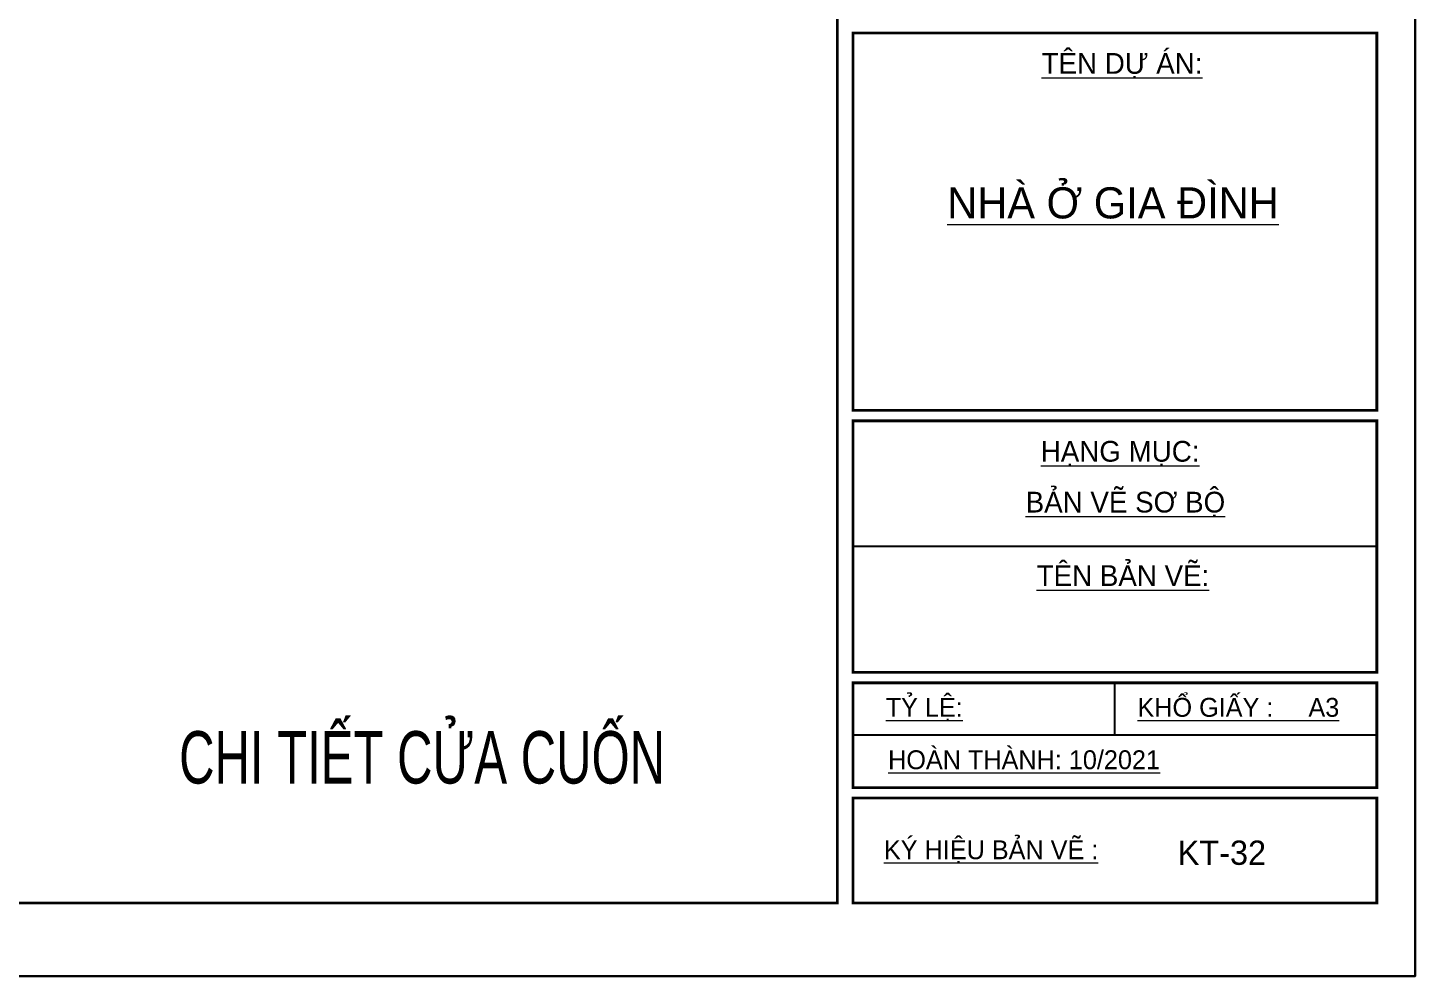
# Model space of a CAD drawing. Header units: millimetres. Extents: x 1336014 to 2939047, y -333549 to -60566.
# Drawn here: x 1484285 to 1487596, y -219540 to -217278 of the extents above; entities that cross this region are included whole.
import ezdxf
from ezdxf.enums import TextEntityAlignment as Align

# ---------------------------------------------------------------- set-up
doc = ezdxf.new("R2010")
doc.units = ezdxf.units.MM
doc.header["$MEASUREMENT"] = 0
for name, color, linetype, lineweight in [('05.Text', 253, 'Continuous', 18), ('10.Text', 254, 'Continuous', 18), ('11.Khung bo', 32, 'Continuous', 50), ('12.Khung', 36, 'Continuous', 25)]:
    doc.layers.add(name, color=color, linetype=linetype, lineweight=lineweight)
doc.layers.add('Tpl_Bound', color=1, linetype='Continuous', plot=False)
doc.styles.add('TT5_Ghi chu 1', font='', dxfattribs={"width": 0.7, "height": 240})
doc.styles.add('VnAvantH', font='')
doc.styles.get('TT5_Ghi chu 1').set_extended_font_data('.VnBlackH')
doc.styles.get('VnAvantH').set_extended_font_data('.VnAvantH')

# ---------------------------------------------------------------- blocks, each defined once
blk = doc.blocks.new('100')
at = {"layer": '11.Khung bo', "const_width": 26.7}
for points in [[(1860913, -945240), (1860913, -916940), (1896063, -916940), (1896063, -945240)], [(1860913, -945240), (1860913, -916940), (1896063, -916940), (1896063, -945240)], [(1860913, -945240), (1860913, -916940), (1896063, -916940), (1896063, -945240)], [(1896213, -940540), (1901213, -940540), (1901213, -936940), (1896213, -936940)], [(1896213, -940540), (1901213, -940540), (1901213, -936940), (1896213, -936940)], [(1896213, -940540), (1901213, -940540), (1901213, -936940), (1896213, -936940)], [(1896213, -943040), (1901213, -943040), (1901213, -940640), (1896213, -940640)], [(1896213, -943040), (1901213, -943040), (1901213, -940640), (1896213, -940640)], [(1896213, -943040), (1901213, -943040), (1901213, -940640), (1896213, -940640)], [(1896213, -944140), (1901213, -944140), (1901213, -943140), (1896213, -943140)], [(1896213, -944140), (1901213, -944140), (1901213, -943140), (1896213, -943140)], [(1896213, -944140), (1901213, -944140), (1901213, -943140), (1896213, -943140)], [(1896213, -945240), (1901213, -945240), (1901213, -944240), (1896213, -944240)], [(1896213, -945240), (1901213, -945240), (1901213, -944240), (1896213, -944240)], [(1896213, -945240), (1901213, -945240), (1901213, -944240), (1896213, -944240)]]:
    blk.add_lwpolyline(points, close=True, dxfattribs=at)
at = {"layer": '12.Khung'}
for p, q in [((1901213, -941840), (1896213, -941840)), ((1901213, -941840), (1896213, -941840)), ((1901213, -941840), (1896213, -941840)), ((1898713, -943640), (1898713, -943140)), ((1898713, -943640), (1898713, -943140)), ((1898713, -943640), (1898713, -943140)), ((1901213, -943640), (1896213, -943640)), ((1901213, -943640), (1896213, -943640)), ((1901213, -943640), (1896213, -943640))]:
    blk.add_line(p, q, dxfattribs=at)
blk.add_lwpolyline([(1901579, -945940), (1901579, -916240), (1859580, -916240), (1859580, -945940)], close=True, dxfattribs=at)
blk.add_lwpolyline([(1901579, -945940), (1901579, -916240), (1859580, -916240), (1859580, -945940)], close=True, dxfattribs=at)
blk.add_lwpolyline([(1901579, -945940), (1901579, -916240), (1859580, -916240), (1859580, -945940)], close=True, dxfattribs=at)
at = {"layer": '05.Text', "style": 'VnAvantH'}
for s, height, p in [('%%Utªn Dù ¸N:', 198, (1898013, -937329)), ('%%Unhµ ë gia ®×nh', 297, (1897112, -938709)), ('%%Uh¹ng môc:', 198, (1898005, -941030)), ('%%Uh¹ng môc:', 198, (1898005, -941030)), ('%%Uh¹ng môc:', 198, (1898005, -941030)), ('%%Ub¶n vÏ s¬ bé', 198, (1897861, -941515)), ('%%Ub¶n vÏ s¬ bé', 198, (1897861, -941515)), ('%%Ub¶n vÏ s¬ bé', 198, (1897861, -941515)), ('%%Utªn b¶n vÏ:', 198, (1897966, -942216)), ('%%Utªn b¶n vÏ:', 198, (1897966, -942216)), ('%%Utªn b¶n vÏ:', 198, (1897966, -942216)), ('%%Utû lÖ:', 180, (1896525, -943464)), ('%%UKHæ GIÊY :     A3', 180, (1898928, -943464)), ('%%Uhoµn thµnh: 10/2021', 180, (1896548, -943964)), ('%%Uký hiÖu b¶n vÏ :', 180, (1896508, -944823))]:
    blk.add_text(s, height=height, dxfattribs=at).set_placement(p)

msp = doc.modelspace()

# ---------------------------------------------------------------- linework, layer by layer
at = {"layer": 'Tpl_Bound', "color": 1}
msp.add_lwpolyline([(1477095.7, -219540.4), (1477095.7, -212115.5), (1487595.6, -212115.5), (1487595.6, -219540.4)], close=True, dxfattribs=at)

# ---------------------------------------------------------------- block references
at = {"layer": '05.Text', "xscale": 0.25, "yscale": 0.25, "zscale": 0.25}
msp.add_blockref('100', (1012200.8, 16944.5), dxfattribs=at)

# ---------------------------------------------------------------- texts
at = {"layer": '05.Text', "insert": (1484646.2, -218955.8, 0), "char_height": 125, "width": 2100.845, "attachment_point": 1, "style": 'TT5_Ghi chu 1'}
msp.add_mtext('chi tiÕt cöa cuèn', dxfattribs=at)
at = {"layer": '10.Text', "ltscale": 0.1, "style": 'VnAvantH'}
msp.add_text('KT-32', height=57.91, dxfattribs=at).set_placement((1487239.7, -219274.7), align=Align.RIGHT)

doc.saveas('drawing.dxf')
